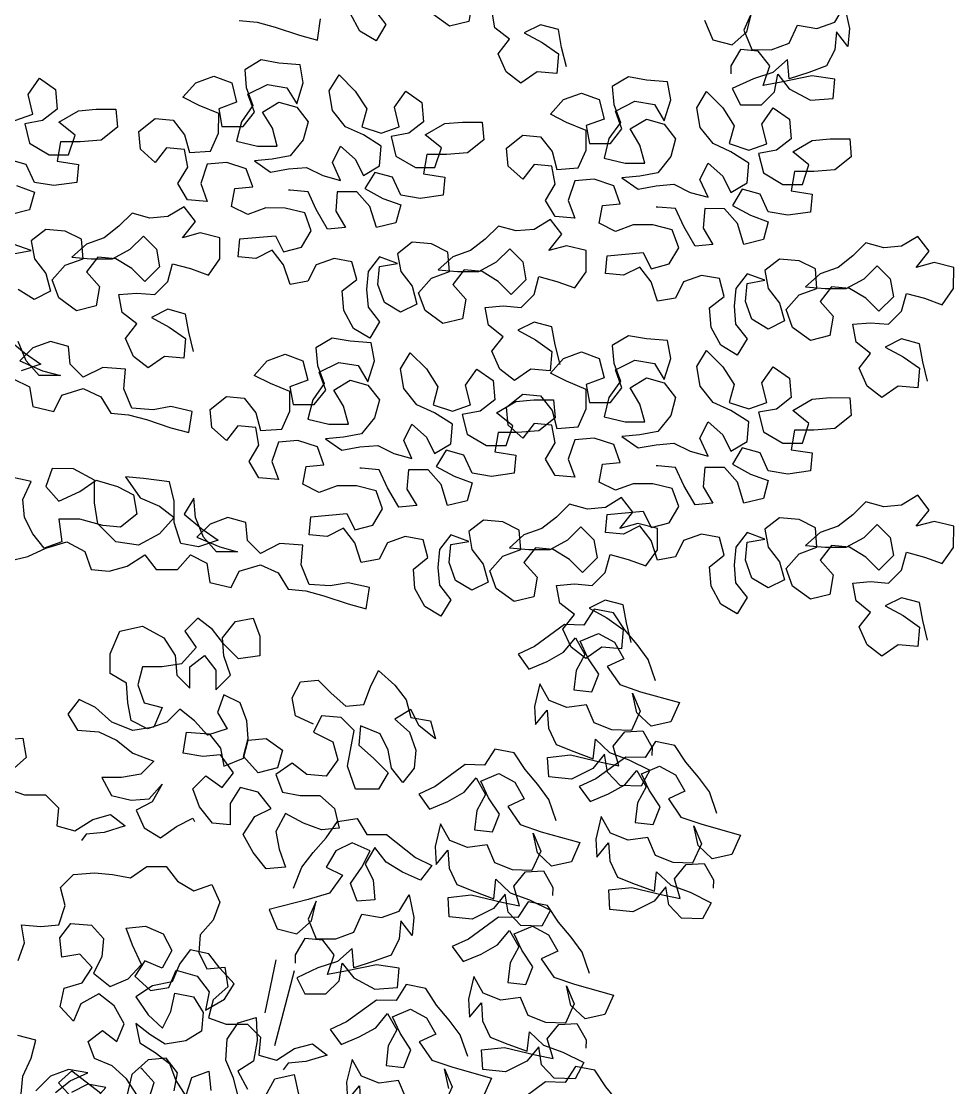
# Model space of a CAD drawing. Extents: x -624 to 3058, y 5313 to 11664.
# Drawn here: x 1288 to 3058, y 7099 to 9125 of the extents above; entities that cross this region are included whole.
import ezdxf

# ---------------------------------------------------------------- set-up
doc = ezdxf.new("R2010")
doc.units = 0
doc.header["$LTSCALE"] = 150
doc.layers.get('0').update_dxf_attribs({"linetype": 'CONTINUOUS'})

msp = doc.modelspace()

# ---------------------------------------------------------------- linework, layer by layer
at = {"color": 0}
for p, q in [((1750.5, 7241.6), (1771.3, 7342.1)), ((1805.7, 7321.5), (1768.1, 7178.9))]:
    msp.add_line(p, q, dxfattribs=at)
for points in [[(2143.9, 9161.9), (2137.7, 9124.9), (2100.6, 9115.6), (2066.6, 9140.4)], [(1958.5, 9146.6), (1980.1, 9118.8), (1961.5, 9087.9), (1930.7, 9106.5), (1912.2, 9140.5)], [(2322.9, 9038.2), (2313.7, 9075.3), (2307.5, 9109.3), (2273.6, 9118.5), (2242.7, 9103.1), (2276.6, 9084.6), (2307.5, 9062.9), (2304.4, 9025.8), (2267.3, 9029), (2236.4, 9007.4), (2208.6, 9029), (2193.2, 9063), (2214.9, 9090.8), (2187.1, 9112.5), (2180.9, 9146.4)], [(2585.3, 9126.9), (2600.8, 9089.8), (2637.8, 9080.5), (2665.6, 9105.2), (2674.9, 9142.2), (2659.5, 9108.3), (2674.9, 9071.2), (2711.9, 9071.1), (2745.9, 9083.5), (2761.4, 9117.4), (2798.5, 9111.2), (2832.5, 9123.5), (2851, 9154.4), (2860.3, 9111.2), (2857.1, 9077.2), (2835.5, 9105), (2832.4, 9071), (2816.9, 9040.2), (2783, 9027.8), (2745.9, 9015.5), (2742.8, 9052.6), (2715, 9027.9), (2677.9, 9015.6), (2637.7, 8997.1), (2653.2, 8966.2), (2693.3, 8966.1), (2718.1, 8990.8), (2724.3, 9024.8), (2745.9, 8997), (2786, 8975.3), (2829.2, 8978.4), (2832.4, 9015.4), (2789.1, 9021.6), (2730.4, 9009.3), (2696.4, 9003.2), (2708.8, 9040.3), (2687.2, 9068.1), (2653.3, 9071.2), (2634.7, 9040.3), (2634.7, 9024.9)], [(1701.6, 9126.4), (1735.6, 9123.3), (1769.5, 9114), (1815.9, 9098.5), (1849.8, 9089.2), (1856, 9129.4)], [(2310.6, 8473.3), (2301.4, 8510.4), (2295.2, 8544.4), (2261.3, 8553.7), (2230.4, 8538.2), (2264.3, 8519.7), (2295.2, 8498), (2292.1, 8461), (2255, 8464.1), (2224.1, 8442.5), (2196.3, 8464.1), (2180.9, 8498.1), (2202.6, 8525.9), (2174.8, 8547.6), (2168.6, 8581.6), (2202.6, 8584.6), (2236.6, 8581.5), (2261.3, 8606.2), (2270.6, 8640.2), (2304.6, 8630.9), (2338.6, 8618.5), (2360.2, 8649.3), (2360.2, 8689.5), (2323.2, 8698.8), (2289.2, 8689.6), (2313.9, 8720.4), (2292.3, 8748.2), (2261.4, 8729.7), (2227.5, 8726.7), (2193.5, 8736), (2168.7, 8711.3), (2140.9, 8689.7), (2106.9, 8677.4), (2079.1, 8652.7), (2116.2, 8649.6), (2156.3, 8649.5), (2190.3, 8668), (2215.1, 8692.7), (2239.8, 8668), (2245.9, 8634), (2218.1, 8606.2), (2193.4, 8631), (2162.5, 8649.5), (2128.5, 8652.6), (2106.9, 8624.9), (2131.6, 8597), (2125.4, 8560), (2088.3, 8550.7), (2054.3, 8575.5), (2042, 8609.5), (2066.7, 8637.2), (2100.7, 8649.6), (2097.7, 8686.6), (2066.8, 8702.1), (2029.7, 8705.2), (2001.9, 8683.6), (2008.1, 8649.7), (2029.7, 8621.8), (2038.9, 8587.8), (2008, 8572.4), (1977.1, 8591), (1964.8, 8625), (1967.9, 8659), (2001.9, 8665.1), (1967.9, 8677.5), (1946.3, 8649.7), (1943.2, 8615.7), (1946.2, 8581.8), (1967.8, 8553.9), (1949.3, 8523.1), (1918.4, 8541.6), (1899.9, 8575.6), (1896.8, 8612.7), (1924.6, 8634.3), (1915.4, 8668.3), (1881.4, 8674.5), (1847.4, 8662.2), (1832, 8631.3), (1798, 8625.1), (1785.7, 8662.2), (1764.1, 8690), (1733.2, 8674.6), (1699.2, 8677.7), (1702.3, 8711.7), (1770.3, 8717.8), (1785.7, 8686.9), (1819.7, 8696.2), (1838.2, 8727), (1825.9, 8761), (1788.8, 8770.3), (1751.8, 8770.4), (1717.8, 8758), (1686.9, 8773.5), (1693.1, 8807.5), (1727.1, 8810.5), (1714.8, 8844.5), (1677.7, 8856.9), (1640.6, 8853.9), (1628.3, 8816.8), (1640.6, 8782.8), (1603.5, 8785.9), (1585, 8816.9), (1603.6, 8847.7), (1597.4, 8881.7), (1563.5, 8884.8), (1541.8, 8857.1), (1514, 8881.8), (1511, 8915.8), (1541.9, 8940.5), (1575.9, 8937.3), (1597.5, 8909.5), (1606.7, 8875.5), (1646.9, 8878.6), (1662.3, 8912.5), (1662.4, 8949.6), (1625.3, 8965.1), (1594.4, 8980.6), (1619.2, 9008.3), (1653.2, 9020.7), (1687.1, 9008.3), (1696.4, 8971.2), (1662.4, 8958.9), (1668.5, 8924.9), (1708.7, 8924.9), (1730.3, 8952.6), (1718, 8986.6), (1755.1, 9005.1), (1792.1, 8998.9), (1810.7, 8968), (1823, 9008.2), (1816.9, 9042.1), (1776.7, 9045.3), (1742.8, 9051.5), (1711.9, 9033), (1714.9, 8999), (1727.2, 8965), (1705.6, 8934.1), (1696.3, 8897.1), (1736.4, 8887.8), (1773.5, 8887.7), (1764.3, 8921.7), (1745.8, 8952.6), (1776.7, 8971.1), (1810.6, 8961.8), (1832.2, 8934), (1822.9, 8900), (1798.2, 8869.2), (1764.2, 8863), (1730.2, 8860), (1761.1, 8838.3), (1795.1, 8844.5), (1829.1, 8847.5), (1860, 8832), (1893.9, 8822.7), (1878.5, 8856.7), (1894, 8887.6), (1921.8, 8862.9), (1937.2, 8832), (1968.1, 8850.5), (1971.2, 8887.5), (1937.2, 8909.2), (1903.3, 8924.7), (1878.6, 8955.6), (1872.5, 8992.7), (1891, 9023.5), (1921.9, 8992.6), (1943.5, 8958.6), (1934.2, 8924.7), (1971.2, 8912.3), (2005.2, 8924.6), (1996, 8961.7), (2017.6, 8992.5), (2048.5, 8970.9), (2051.6, 8933.8), (2023.7, 8912.2), (1989.8, 8906.1), (1999, 8869), (2036, 8847.3), (2073.1, 8847.3), (2085.5, 8884.4), (2054.6, 8909.1), (2091.7, 8930.7), (2125.7, 8933.7), (2162.8, 8933.7), (2165.8, 8899.7), (2134.9, 8875), (2094.8, 8872), (2057.7, 8872), (2051.5, 8835), (2091.6, 8828.7), (2088.5, 8794.8), (2045.3, 8788.6), (2008.2, 8794.8), (1992.8, 8828.8), (1958.8, 8838.1), (1940.2, 8807.3), (1974.2, 8788.7), (2008.2, 8776.3), (1998.9, 8742.3), (1961.8, 8733.1), (1949.5, 8773.3), (1924.8, 8801.1), (1887.7, 8801.1), (1884.6, 8764.1), (1903.1, 8733.2), (1869.1, 8730.1), (1847.5, 8767.2), (1832.1, 8801.2), (1798.1, 8804.3), (1795.1, 8804.3)], [(1275.5, 8936.6), (1309.5, 8948.9), (1300.3, 8986), (1321.9, 9016.8), (1352.8, 8995.2), (1355.9, 8958.1), (1328, 8936.5), (1294.1, 8930.4), (1303.3, 8893.3), (1340.3, 8871.6), (1377.4, 8871.6), (1389.8, 8908.7), (1358.9, 8933.4), (1396, 8955), (1430, 8958), (1467.1, 8958), (1470.1, 8924), (1439.2, 8899.3), (1399.1, 8896.3), (1362, 8896.3), (1355.8, 8859.3), (1395.9, 8853), (1392.8, 8819.1), (1349.6, 8812.9), (1312.5, 8819.1), (1297.1, 8853.1), (1263.1, 8862.4)], [(3008.5, 8441.2), (2999.3, 8478.3), (2993.2, 8512.3), (2959.2, 8521.6), (2928.3, 8506.2), (2962.2, 8487.6), (2993.1, 8466), (2990, 8428.9), (2952.9, 8432), (2922, 8410.4), (2894.2, 8432.1), (2878.8, 8466.1), (2900.5, 8493.8), (2872.7, 8515.5), (2866.5, 8549.5), (2900.5, 8552.5), (2934.5, 8549.4), (2959.2, 8574.1), (2968.5, 8608.1), (3002.5, 8598.8), (3036.5, 8586.4), (3058.1, 8617.3), (3058.2, 8657.4), (3021.1, 8666.7), (2987.1, 8657.5), (3011.9, 8688.4), (2990.3, 8716.2), (2959.3, 8697.7), (2925.4, 8694.6), (2891.4, 8703.9), (2866.7, 8679.2), (2838.8, 8657.6), (2804.8, 8645.3), (2777, 8620.6), (2814.1, 8617.5), (2854.2, 8617.5), (2888.2, 8636), (2913, 8660.6), (2937.7, 8635.9), (2943.8, 8601.9), (2916, 8574.2), (2891.3, 8598.9), (2860.4, 8617.4), (2826.4, 8620.6), (2804.8, 8592.8), (2829.5, 8565), (2823.3, 8527.9), (2786.2, 8518.7), (2752.2, 8543.4), (2739.9, 8577.4), (2764.7, 8605.2), (2798.6, 8617.5), (2795.6, 8654.6), (2764.7, 8670), (2727.6, 8673.2), (2699.8, 8651.6), (2706, 8617.6), (2727.6, 8589.8), (2736.8, 8555.8), (2705.9, 8540.4), (2675, 8558.9), (2662.7, 8592.9), (2665.8, 8626.9), (2699.8, 8633), (2665.8, 8645.4), (2644.2, 8617.6), (2641.1, 8583.7), (2644.1, 8549.7), (2665.7, 8521.9), (2647.2, 8491), (2616.3, 8509.6), (2597.8, 8543.6), (2594.7, 8580.6), (2622.6, 8602.2), (2613.3, 8636.2), (2579.3, 8642.4), (2545.4, 8630.1), (2529.9, 8599.2), (2495.9, 8593.1), (2483.6, 8630.1), (2462, 8658), (2431.1, 8642.6), (2397.1, 8645.7), (2400.2, 8679.6), (2468.2, 8685.8), (2483.6, 8654.9), (2517.6, 8664.1), (2536.1, 8695), (2523.8, 8729), (2486.8, 8738.3), (2449.7, 8738.3), (2415.7, 8726), (2384.8, 8741.4), (2391, 8775.4), (2425, 8778.5), (2412.7, 8812.5), (2375.6, 8824.9), (2338.6, 8821.8), (2326.2, 8784.7), (2338.5, 8750.8), (2301.4, 8753.9), (2282.9, 8784.8), (2301.5, 8815.7), (2295.3, 8849.6), (2261.4, 8852.8), (2239.7, 8825), (2211.9, 8849.7), (2208.9, 8883.7), (2239.8, 8908.4), (2273.8, 8905.3), (2295.4, 8877.4), (2304.6, 8843.5), (2344.8, 8846.5), (2360.2, 8880.5), (2360.3, 8917.5), (2323.2, 8933), (2292.3, 8948.5), (2317.1, 8976.3), (2351.1, 8988.6), (2385, 8976.2), (2394.3, 8939.1), (2360.3, 8926.8), (2366.4, 8892.8), (2406.6, 8892.8), (2428.2, 8920.6), (2415.9, 8954.6), (2453, 8973.1), (2490.1, 8966.8), (2508.6, 8935.9), (2521, 8976.1), (2514.8, 9010.1), (2474.7, 9013.2), (2440.7, 9019.4), (2409.8, 9000.9), (2412.8, 8966.9), (2425.2, 8932.9), (2403.5, 8902.1), (2394.2, 8865), (2434.4, 8855.7), (2471.4, 8855.7), (2462.2, 8889.6), (2443.7, 8920.6), (2474.6, 8939.1), (2508.6, 8929.8), (2530.2, 8901.9), (2520.9, 8868), (2496.1, 8837.1), (2462.1, 8831), (2428.2, 8827.9), (2459, 8806.2), (2493, 8812.4), (2527, 8815.5), (2557.9, 8800), (2591.8, 8790.7), (2576.4, 8824.7), (2591.9, 8855.5), (2619.7, 8830.8), (2635.1, 8799.9), (2666, 8818.4), (2669.1, 8855.5), (2635.2, 8877.1), (2601.2, 8892.6), (2576.5, 8923.5), (2570.4, 8960.6), (2588.9, 8991.5), (2619.8, 8960.6), (2641.4, 8926.6), (2632.1, 8892.6), (2669.1, 8880.2), (2703.1, 8892.5), (2693.9, 8929.6), (2715.6, 8960.5), (2746.4, 8938.8), (2749.5, 8901.7), (2721.7, 8880.1), (2687.7, 8874), (2696.9, 8836.9), (2734, 8815.3), (2771, 8815.2), (2783.4, 8852.3), (2752.5, 8877), (2789.6, 8898.6), (2823.6, 8901.7), (2860.7, 8901.6), (2863.7, 8867.7), (2832.8, 8843), (2792.7, 8839.9), (2755.6, 8840), (2749.4, 8802.9), (2789.5, 8796.7), (2786.4, 8762.7), (2743.2, 8756.6), (2706.1, 8762.8), (2690.7, 8796.8), (2656.7, 8806.1), (2638.2, 8775.2), (2672.1, 8756.6), (2706.1, 8744.2), (2696.8, 8710.3), (2659.7, 8701), (2647.4, 8741.2), (2622.7, 8769), (2585.6, 8769.1), (2582.5, 8732), (2601, 8701.1), (2567, 8698), (2545.5, 8735.1), (2530, 8769.1), (2496.1, 8772.2), (2493, 8772.2)], [(1278.5, 8813), (1312.5, 8800.6), (1303.2, 8766.6), (1266.1, 8757.4)], [(1614.9, 8497.6), (1605.7, 8534.7), (1599.5, 8568.7), (1565.6, 8578), (1534.7, 8562.6), (1568.6, 8544), (1599.5, 8522.3), (1596.4, 8485.3), (1559.3, 8488.4), (1528.4, 8466.8), (1500.6, 8488.4), (1485.2, 8522.4), (1506.9, 8550.2), (1479.1, 8571.9), (1472.9, 8605.9), (1506.9, 8608.9), (1540.9, 8605.8), (1565.6, 8630.5), (1574.9, 8664.5), (1608.9, 8655.2), (1642.9, 8642.8), (1664.5, 8673.6), (1664.6, 8713.8), (1627.5, 8723.1), (1593.5, 8713.9), (1618.2, 8744.7), (1596.6, 8772.5), (1565.7, 8754), (1531.8, 8751), (1497.8, 8760.3), (1473.1, 8735.6), (1445.2, 8714), (1411.2, 8701.7), (1383.4, 8677), (1420.5, 8673.9), (1460.6, 8673.8), (1494.6, 8692.3), (1519.4, 8717), (1544.1, 8692.3), (1550.2, 8658.3), (1522.4, 8630.5), (1497.7, 8655.3), (1466.8, 8673.8), (1432.8, 8676.9), (1411.2, 8649.2), (1435.9, 8621.3), (1429.7, 8584.3), (1392.6, 8575), (1358.6, 8599.8), (1346.3, 8633.8), (1371, 8661.5), (1405, 8673.9), (1402, 8710.9), (1371.1, 8726.4), (1334, 8729.5), (1306.2, 8707.9), (1312.4, 8674), (1334, 8646.1), (1343.2, 8612.1), (1312.3, 8596.7), (1281.4, 8615.3)], [(1272.2, 8683.3), (1306.2, 8689.4), (1272.2, 8701.8)], [(3008.5, 7949.6), (2999.3, 7986.7), (2993.2, 8020.7), (2959.2, 8030), (2928.3, 8014.6), (2962.2, 7996), (2993.1, 7974.4), (2990, 7937.3), (2952.9, 7940.4), (2922, 7918.8), (2894.2, 7940.5), (2878.8, 7974.5), (2900.5, 8002.2), (2872.7, 8023.9), (2866.5, 8057.9), (2900.5, 8060.9), (2934.5, 8057.8), (2959.2, 8082.5), (2968.5, 8116.5), (3002.5, 8107.2), (3036.5, 8094.8), (3058.1, 8125.7), (3058.2, 8165.8), (3021.1, 8175.1), (2987.1, 8165.9), (3011.9, 8196.7), (2990.3, 8224.6), (2959.3, 8206.1), (2925.4, 8203), (2891.4, 8212.3), (2866.7, 8187.6), (2838.8, 8166), (2804.8, 8153.7), (2777, 8129), (2814.1, 8125.9), (2854.2, 8125.8), (2888.2, 8144.3), (2913, 8169), (2937.7, 8144.3), (2943.8, 8110.3), (2916, 8082.5), (2891.3, 8107.3), (2860.4, 8125.8), (2826.4, 8129), (2804.8, 8101.2), (2829.5, 8073.4), (2823.3, 8036.3), (2786.2, 8027.1), (2752.2, 8051.8), (2739.9, 8085.8), (2764.7, 8113.6), (2798.6, 8125.9), (2795.6, 8163), (2764.7, 8178.4), (2727.6, 8181.6), (2699.8, 8160), (2706, 8126), (2727.6, 8098.2), (2736.8, 8064.2), (2705.9, 8048.8), (2675, 8067.3), (2662.7, 8101.3), (2665.8, 8135.3), (2699.8, 8141.4), (2665.8, 8153.8), (2644.2, 8126), (2641.1, 8092.1), (2644.1, 8058.1), (2665.7, 8030.3), (2647.2, 7999.4), (2616.3, 8017.9), (2597.8, 8051.9), (2594.7, 8089), (2622.6, 8110.6), (2613.3, 8144.6), (2579.3, 8150.8), (2545.4, 8138.5), (2529.9, 8107.6), (2495.9, 8101.5), (2483.6, 8138.5), (2462, 8166.4), (2431.1, 8150.9), (2397.1, 8154.1), (2400.2, 8188), (2468.2, 8194.2), (2483.6, 8163.3), (2517.6, 8172.5), (2536.1, 8203.4), (2523.8, 8237.4), (2486.8, 8246.7), (2449.7, 8246.7), (2415.7, 8234.4), (2384.8, 8249.8), (2391, 8283.8), (2425, 8286.9), (2412.7, 8320.9), (2375.6, 8333.2), (2338.6, 8330.2), (2326.2, 8293.1), (2338.5, 8259.1), (2301.4, 8262.3), (2282.9, 8293.2), (2301.5, 8324.1), (2295.3, 8358), (2261.4, 8361.2), (2239.7, 8333.4), (2211.9, 8358.1), (2208.9, 8392.1), (2239.8, 8416.8), (2273.8, 8413.7), (2295.4, 8385.8), (2304.6, 8351.8), (2344.8, 8354.9), (2360.2, 8388.9), (2360.3, 8425.9), (2323.2, 8441.4), (2292.3, 8456.9), (2317.1, 8484.7), (2351.1, 8497), (2385, 8484.6), (2394.3, 8447.5), (2360.3, 8435.2), (2366.4, 8401.2), (2406.6, 8401.2), (2428.2, 8429), (2415.9, 8463), (2453, 8481.5), (2490.1, 8475.2), (2508.6, 8444.3), (2521, 8484.5), (2514.8, 8518.5), (2474.7, 8521.6), (2440.7, 8527.8), (2409.8, 8509.3), (2412.8, 8475.3), (2425.2, 8441.3), (2403.5, 8410.4), (2394.2, 8373.4), (2434.4, 8364.1), (2471.4, 8364.1), (2462.2, 8398), (2443.7, 8428.9), (2474.6, 8447.5), (2508.6, 8438.2), (2530.2, 8410.3), (2520.9, 8376.4), (2496.1, 8345.5), (2462.1, 8339.3), (2428.2, 8336.3), (2459, 8314.6), (2493, 8320.8), (2527, 8323.8), (2557.9, 8308.4), (2591.8, 8299.1), (2576.4, 8333.1), (2591.9, 8363.9), (2619.7, 8339.2), (2635.1, 8308.3), (2666, 8326.8), (2669.1, 8363.9), (2635.2, 8385.5), (2601.2, 8401), (2576.5, 8431.9), (2570.4, 8469), (2588.9, 8499.9), (2619.8, 8468.9), (2641.4, 8434.9), (2632.1, 8401), (2669.1, 8388.6), (2703.1, 8400.9), (2693.9, 8438), (2715.6, 8468.9), (2746.4, 8447.2), (2749.5, 8410.1), (2721.7, 8388.5), (2687.7, 8382.4), (2696.9, 8345.3), (2734, 8323.7), (2771, 8323.6), (2783.4, 8360.7), (2752.5, 8385.4), (2789.6, 8407), (2823.6, 8410.1), (2860.7, 8410), (2863.7, 8376), (2832.8, 8351.4), (2792.7, 8348.3), (2755.6, 8348.3), (2749.4, 8311.3), (2789.5, 8305.1), (2786.4, 8271.1), (2743.2, 8265), (2706.1, 8271.2), (2690.7, 8305.2), (2656.7, 8314.5), (2638.2, 8283.6), (2672.1, 8265), (2706.1, 8252.6), (2696.8, 8218.7), (2659.7, 8209.4), (2647.4, 8249.6), (2622.7, 8277.4), (2585.6, 8277.5), (2582.5, 8240.4), (2601, 8209.5), (2567, 8206.4), (2545.5, 8243.5), (2530, 8277.5), (2496.1, 8280.6), (2493, 8280.6)], [(1259.9, 8523.1), (1293.8, 8495.3), (1324.7, 8473.6), (1287.6, 8461.3)], [(1272.2, 8445.9), (1303, 8430.4), (1309.2, 8393.3), (1349.3, 8384), (1364.8, 8414.9), (1405, 8427.2), (1438.9, 8411.7), (1457.5, 8380.8), (1491.4, 8377.7), (1525.4, 8368.4), (1571.7, 8352.9), (1605.7, 8343.6), (1611.9, 8383.8), (1571.8, 8393.1), (1537.8, 8386.9), (1497.6, 8390), (1482.2, 8427.1), (1485.3, 8464.2), (1442.1, 8467.3), (1405, 8448.8), (1380.3, 8473.6), (1377.3, 8507.5), (1343.3, 8516.8), (1309.3, 8504.5), (1284.6, 8479.8), (1327.8, 8461.2), (1361.8, 8452), (1321.6, 8452), (1296.9, 8479.8), (1281.5, 8516.9)], [(2445.9, 7945.3), (2436.7, 7982.3), (2430.5, 8016.3), (2396.6, 8025.6), (2365.7, 8010.2), (2399.6, 7991.6), (2430.5, 7970), (2427.4, 7932.9), (2390.3, 7936), (2359.4, 7914.5), (2331.6, 7936.1), (2316.2, 7970.1), (2337.8, 7997.9), (2310.1, 8019.5), (2303.9, 8053.5), (2337.9, 8056.6), (2371.9, 8053.4), (2396.6, 8078.1), (2405.9, 8112.1), (2439.9, 8102.8), (2473.8, 8090.4), (2495.5, 8121.3), (2495.5, 8161.5), (2458.5, 8170.8), (2424.5, 8161.5), (2449.2, 8192.4), (2427.6, 8220.2), (2396.7, 8201.7), (2362.7, 8198.6), (2328.8, 8207.9), (2304, 8183.3), (2276.2, 8161.7), (2242.2, 8149.3), (2214.4, 8124.6), (2251.5, 8121.5), (2291.6, 8121.5), (2325.6, 8140), (2350.3, 8164.7), (2375, 8139.9), (2381.2, 8106), (2353.4, 8078.2), (2328.7, 8102.9), (2297.8, 8121.5), (2263.8, 8124.6), (2242.2, 8096.8), (2266.9, 8069), (2260.6, 8031.9), (2223.6, 8022.7), (2189.6, 8047.4), (2177.3, 8081.4), (2202, 8109.2), (2236, 8121.5), (2233, 8158.6), (2202.1, 8174.1), (2165, 8177.2), (2137.2, 8155.6), (2143.3, 8121.6), (2164.9, 8093.8), (2174.2, 8059.8), (2143.3, 8044.4), (2112.4, 8063), (2100.1, 8096.9), (2103.2, 8130.9), (2137.2, 8137.1), (2103.2, 8149.5), (2081.6, 8121.7), (2078.4, 8087.7), (2081.5, 8053.7), (2103.1, 8025.9), (2084.5, 7995), (2053.7, 8013.6), (2035.2, 8047.6), (2032.1, 8084.6), (2059.9, 8106.2), (2050.7, 8140.2), (2016.7, 8146.4), (1982.7, 8134.1), (1967.3, 8103.2), (1933.3, 8097.1), (1920.9, 8134.2), (1899.3, 8162), (1868.4, 8146.6), (1834.5, 8149.7), (1837.6, 8183.7), (1905.6, 8189.8), (1921, 8158.9), (1955, 8168.1), (1973.5, 8199), (1961.2, 8233), (1924.1, 8242.3), (1887.1, 8242.3), (1853.1, 8230), (1822.2, 8245.5), (1828.4, 8279.4), (1862.4, 8282.5), (1850.1, 8316.5), (1813, 8328.9), (1775.9, 8325.8), (1763.5, 8288.8), (1775.9, 8254.8), (1738.8, 8257.9), (1720.3, 8288.8), (1738.9, 8319.7), (1732.7, 8353.7), (1698.7, 8356.8), (1677.1, 8329), (1649.3, 8353.7), (1646.3, 8387.7), (1677.2, 8412.4), (1711.1, 8409.3), (1732.7, 8381.5), (1742, 8347.5), (1782.1, 8350.5), (1797.6, 8384.5), (1797.6, 8421.6), (1760.6, 8437), (1729.7, 8452.5), (1754.5, 8480.3), (1788.4, 8492.6), (1822.4, 8480.2), (1831.6, 8443.2), (1797.7, 8430.8), (1803.8, 8396.9), (1844, 8396.8), (1865.6, 8424.6), (1853.3, 8458.6), (1890.4, 8477.1), (1927.4, 8470.9), (1945.9, 8440), (1958.3, 8480.1), (1952.2, 8514.1), (1912, 8517.2), (1878.1, 8523.4), (1847.1, 8504.9), (1850.2, 8470.9), (1862.5, 8437), (1840.9, 8406.1), (1831.6, 8369), (1871.7, 8359.7), (1908.8, 8359.7), (1899.6, 8393.7), (1881.1, 8424.6), (1912, 8443.1), (1945.9, 8433.8), (1967.5, 8406), (1958.2, 8372), (1933.5, 8341.1), (1899.5, 8335), (1865.5, 8331.9), (1896.4, 8310.3), (1930.4, 8316.4), (1964.4, 8319.5), (1995.2, 8304), (2029.2, 8294.7), (2013.8, 8328.7), (2029.3, 8359.6), (2057, 8334.8), (2072.5, 8303.9), (2103.4, 8322.4), (2106.5, 8359.5), (2072.5, 8381.2), (2038.6, 8396.6), (2013.9, 8427.5), (2007.7, 8464.6), (2026.3, 8495.5), (2057.2, 8464.6), (2078.8, 8430.6), (2069.5, 8396.6), (2106.5, 8384.2), (2140.5, 8396.5), (2131.3, 8433.6), (2152.9, 8464.5), (2183.8, 8442.8), (2186.9, 8405.8), (2159, 8384.2), (2125, 8378), (2134.3, 8340.9), (2171.3, 8319.3), (2208.4, 8319.3), (2220.8, 8356.3), (2189.9, 8381.1), (2227, 8402.6), (2261, 8405.7), (2298.1, 8405.7), (2301.1, 8371.7), (2270.2, 8347), (2230, 8343.9), (2193, 8344), (2186.8, 8306.9), (2226.9, 8300.7), (2223.8, 8266.7), (2180.5, 8260.6), (2143.5, 8266.8), (2128.1, 8300.8), (2094.1, 8310.1), (2075.5, 8279.2), (2109.5, 8260.7), (2143.5, 8248.3), (2134.2, 8214.3), (2097.1, 8205.1), (2084.8, 8245.2), (2060.1, 8273.1), (2023, 8273.1), (2019.9, 8236), (2038.4, 8205.1), (2004.4, 8202.1), (1982.8, 8239.1), (1967.4, 8273.1), (1933.4, 8276.3), (1930.3, 8276.3)], [(1262.9, 8099.3), (1299.9, 8108.5), (1333.9, 8123.9), (1374.1, 8136.2), (1408.1, 8117.7), (1420.4, 8083.7), (1454.4, 8080.6), (1488.4, 8089.8), (1522.4, 8111.4), (1543.9, 8083.6), (1584.1, 8083.5), (1608.8, 8111.3), (1639.7, 8095.8), (1645.9, 8058.8), (1686, 8049.5), (1701.5, 8080.3), (1741.7, 8092.6), (1775.6, 8077.2), (1794.1, 8046.3), (1828.1, 8043.1), (1862.1, 8033.8), (1908.4, 8018.4), (1942.4, 8009.1), (1948.6, 8049.2), (1908.4, 8058.5), (1874.4, 8052.4), (1834.3, 8055.5), (1818.9, 8092.6), (1822, 8129.6), (1778.8, 8132.8), (1741.7, 8114.3), (1717, 8139), (1713.9, 8173), (1680, 8182.3), (1646, 8170), (1621.2, 8145.3), (1664.5, 8126.7), (1698.4, 8117.4), (1658.3, 8117.4), (1633.6, 8145.3), (1618.2, 8182.3), (1615.1, 8219.4), (1596.6, 8188.5), (1630.5, 8160.7), (1661.4, 8139.1), (1624.3, 8126.7), (1590.3, 8132.9), (1578, 8173.1), (1578, 8213.3), (1568.8, 8250.3), (1519.4, 8256.6), (1485.4, 8259.7), (1513.2, 8219.5), (1550.2, 8204), (1578, 8182.4), (1550.2, 8151.5), (1510, 8129.9), (1466.8, 8136.1), (1432.8, 8170.2), (1426.7, 8210.3), (1426.7, 8253.6), (1386.6, 8275.2), (1346.4, 8275.3), (1334, 8241.3), (1358.7, 8213.5), (1398.9, 8232), (1429.8, 8253.6), (1470, 8241.2), (1500.8, 8225.7), (1507, 8188.6), (1476.1, 8163.9), (1442.1, 8167.1), (1398.9, 8179.5), (1358.7, 8179.5), (1364.8, 8136.2), (1330.8, 8123.9), (1309.2, 8151.7), (1293.8, 8182.6), (1290.8, 8216.6), (1306.2, 8250.6), (1266.1, 8259.9)], [(2492.1, 7872.3), (2477.8, 7912.9), (2457, 7941.3), (2433.1, 7969.8), (2412.3, 8001.3), (2375.5, 8008.5), (2356, 7978.2), (2319, 7979.2), (2262.2, 7937.6), (2230.9, 7923), (2251.7, 7894.6), (2286.1, 7909.1), (2317.5, 7926.8), (2339.9, 7953.9), (2357.5, 7922.5), (2341.2, 7892.1), (2337.1, 7855.1), (2371, 7851.1), (2384.3, 7884.7), (2363.5, 7916.2), (2349, 7947.5), (2383.4, 7962), (2413.8, 7945.6), (2431.5, 7914.2), (2400.2, 7899.7), (2423.9, 7865), (2463.7, 7851.5), (2537.3, 7830.9), (2520.8, 7794.3), (2483.4, 7786), (2456.4, 7811.5), (2448.2, 7848.9), (2462.6, 7814.5), (2446.1, 7777.8), (2409.1, 7778.9), (2375.5, 7792.2), (2361, 7826.6), (2323.8, 7821.5), (2290.1, 7834.8), (2272.5, 7866.2), (2262, 7823.3), (2264.1, 7789.2), (2286.5, 7816.4), (2288.6, 7782.3), (2303.2, 7751), (2336.8, 7737.7), (2373.5, 7724.3), (2377.7, 7761.3), (2404.7, 7735.8), (2441.4, 7722.3), (2481.1, 7702.7), (2464.7, 7672.2), (2424.6, 7673.4), (2400.6, 7698.8), (2395.4, 7732.9), (2373, 7705.8), (2332.2, 7685.3), (2289.1, 7689.6), (2287.1, 7726.8), (2330.5, 7731.7), (2388.8, 7717.7), (2422.6, 7710.5), (2411.3, 7747.9), (2433.7, 7775.1), (2467.7, 7777.2), (2485.4, 7745.8), (2484.9, 7730.4)], [(1842.2, 7790.1), (1808.3, 7805.6), (1802.1, 7839.6), (1817.6, 7870.5), (1851.6, 7873.5), (1876.3, 7848.8), (1904, 7824.1), (1938, 7827.1), (1950.4, 7861.1), (1965.9, 7892), (1996.7, 7864.1), (2018.3, 7836.3), (2027.6, 7802.3), (2064.6, 7796.1), (2073.9, 7762.1), (2043, 7786.9), (2027.6, 7817.8), (1996.7, 7799.3), (2024.5, 7774.5), (2036.8, 7740.5), (2033.7, 7706.6), (2012, 7678.8), (1990.4, 7706.6), (1984.3, 7740.6), (1968.9, 7771.5), (1931.8, 7787), (1928.7, 7749.9), (1956.5, 7725.2), (1984.2, 7697.3), (1965.7, 7666.5), (1922.4, 7666.5), (1907, 7709.8), (1919.4, 7777.7), (1894.7, 7802.4), (1857.7, 7805.6), (1842.2, 7774.7), (1879.3, 7756.1), (1888.5, 7722.1), (1866.8, 7691.3), (1829.8, 7694.4), (1802, 7716), (1771.1, 7694.4), (1783.4, 7660.5), (1817.4, 7654.2), (1854.5, 7654.2), (1882.2, 7629.5), (1891.5, 7592.4), (1857.5, 7589.3), (1823.5, 7601.7), (1789.6, 7620.3), (1771, 7586.3), (1777.1, 7552.3), (1789.5, 7518.3), (1752.4, 7515.3), (1727.7, 7546.2), (1709.2, 7580.2), (1730.9, 7614.2), (1761.8, 7629.6), (1737.1, 7660.5), (1703.1, 7669.8), (1684.5, 7638.9), (1684.5, 7598.8), (1650.5, 7601.9), (1625.8, 7632.8), (1613.5, 7666.8), (1638.3, 7691.5), (1669.1, 7669.8), (1690.8, 7697.6), (1666.1, 7731.6), (1632.1, 7728.5), (1595.1, 7734.8), (1601.3, 7774.9), (1644.5, 7771.8), (1666.1, 7744), (1672.3, 7710), (1709.3, 7725.4), (1718.6, 7759.4), (1752.6, 7762.4), (1783.5, 7740.8), (1774.2, 7706.8), (1737.1, 7697.6), (1709.3, 7728.5), (1718.6, 7762.4), (1715.6, 7796.4), (1703.3, 7830.4), (1672.4, 7845.9), (1660, 7811.9), (1678.5, 7781), (1641.4, 7768.7), (1616.7, 7796.5), (1588.9, 7818.2), (1564.2, 7793.5), (1527.1, 7781.2), (1496.3, 7796.6), (1490.1, 7830.6), (1487.1, 7867.7), (1456.2, 7886.3), (1456.2, 7923.3), (1474.8, 7966.5), (1518, 7975.8), (1558.2, 7954.1), (1579.8, 7920.1), (1582.8, 7883), (1607.5, 7858.3), (1607.6, 7898.5), (1635.4, 7920.1), (1657, 7892.2), (1656.9, 7855.2), (1684.8, 7883), (1672.4, 7920), (1669.4, 7954), (1694.1, 7984.9), (1728.1, 7991), (1740.4, 7957), (1740.4, 7920), (1700.2, 7913.8), (1672.5, 7941.7), (1650.9, 7969.5), (1623.1, 7991.1), (1598.4, 7966.4), (1619.9, 7935.5), (1592.1, 7904.7), (1555, 7898.5), (1518, 7898.5), (1508.7, 7864.6), (1521, 7830.6), (1555, 7821.3), (1539.5, 7784.2), (1499.3, 7778.1), (1459.2, 7793.6), (1428.3, 7821.4), (1397.4, 7836.9), (1375.8, 7809.1), (1394.3, 7778.2), (1434.5, 7775.1), (1468.4, 7759.6), (1499.3, 7734.8), (1539.4, 7719.4), (1514.7, 7694.7), (1477.6, 7688.5), (1440.6, 7688.6), (1459.1, 7654.6), (1496.1, 7645.3), (1530.1, 7648.3), (1554.8, 7676.1), (1536.3, 7642.1), (1505.4, 7626.7), (1520.8, 7592.7), (1551.7, 7574.2), (1582.6, 7595.8), (1613.5, 7611.2), (1616.6, 7605)], [(1256.6, 7760.5), (1290.6, 7763.6), (1296.7, 7726.5), (1268.9, 7701.8)], [(2303.4, 7606.4), (2289.1, 7647), (2268.3, 7675.4), (2244.4, 7703.9), (2223.6, 7735.4), (2186.7, 7742.6), (2167.3, 7712.3), (2130.3, 7713.3), (2073.5, 7671.7), (2042.2, 7657.1), (2063, 7628.7), (2097.4, 7643.2), (2128.8, 7660.8), (2151.2, 7688), (2168.8, 7656.6), (2152.5, 7626.2), (2148.4, 7589.2), (2182.2, 7585.1), (2195.6, 7618.7), (2174.8, 7650.2), (2160.3, 7681.6), (2194.7, 7696), (2225.1, 7679.7), (2242.8, 7648.3), (2211.4, 7633.7), (2235.2, 7599.1), (2275, 7585.6), (2348.5, 7564.9), (2332.1, 7528.3), (2294.7, 7520.1), (2267.6, 7545.6), (2259.4, 7582.9), (2273.9, 7548.5), (2257.4, 7511.9), (2220.4, 7513), (2186.7, 7526.3), (2172.3, 7560.7), (2135.1, 7555.6), (2101.4, 7568.9), (2083.8, 7600.3), (2073.3, 7557.3), (2075.4, 7523.3), (2097.8, 7550.5), (2099.9, 7516.4), (2114.5, 7485.1), (2148.1, 7471.8), (2184.8, 7458.4), (2189, 7495.3), (2216, 7469.8), (2252.7, 7456.4), (2292.4, 7436.7), (2276, 7406.3), (2235.9, 7407.5), (2211.9, 7432.9), (2206.7, 7467), (2184.3, 7439.8), (2143.5, 7419.4), (2100.4, 7423.7), (2098.4, 7460.8), (2141.8, 7465.8), (2200.1, 7451.7), (2233.9, 7444.6), (2222.6, 7482), (2245, 7509.2), (2279, 7511.3), (2296.7, 7479.9), (2296.2, 7464.4)], [(2608.5, 7620.5), (2594.2, 7661.1), (2573.4, 7689.5), (2549.4, 7718), (2528.7, 7749.5), (2491.8, 7756.7), (2472.4, 7726.3), (2435.4, 7727.4), (2378.6, 7685.8), (2347.2, 7671.2), (2368.1, 7642.8), (2402.5, 7657.3), (2433.9, 7674.9), (2456.3, 7702.1), (2473.9, 7670.7), (2457.6, 7640.2), (2453.5, 7603.3), (2487.3, 7599.2), (2500.7, 7632.8), (2479.9, 7664.3), (2465.4, 7695.6), (2499.8, 7710.1), (2530.2, 7693.8), (2547.9, 7662.4), (2516.5, 7647.8), (2540.3, 7613.2), (2580.1, 7599.7), (2653.6, 7579), (2637.1, 7542.4), (2599.8, 7534.2), (2572.7, 7559.7), (2564.5, 7597), (2579, 7562.6), (2562.5, 7526), (2525.5, 7527), (2491.8, 7540.4), (2477.4, 7574.8), (2440.1, 7569.7), (2406.5, 7583), (2388.9, 7614.4), (2378.4, 7571.4), (2380.5, 7537.4), (2402.9, 7564.5), (2405, 7530.5), (2419.6, 7499.2), (2453.2, 7485.8), (2489.9, 7472.4), (2494.1, 7509.4), (2521.1, 7483.9), (2557.8, 7470.5), (2597.4, 7450.8), (2581.1, 7420.4), (2541, 7421.5), (2517, 7446.9), (2511.8, 7481.1), (2489.4, 7453.9), (2448.6, 7433.4), (2405.5, 7437.8), (2403.4, 7474.9), (2446.9, 7479.8), (2505.2, 7465.8), (2539, 7458.7), (2527.7, 7496.1), (2550.1, 7523.3), (2584.1, 7525.4), (2601.8, 7494), (2601.3, 7478.5)], [(1259.6, 7667.8), (1293.6, 7655.4), (1333.7, 7655.4), (1358.4, 7630.7), (1355.3, 7596.7), (1389.3, 7587.4), (1423.3, 7609), (1457.2, 7618.2), (1485, 7596.6), (1444.9, 7584.3), (1410.9, 7581.2), (1401.6, 7568.8)], [(1804.6, 7478.2), (1820.1, 7518.4), (1841.8, 7546.2), (1866.5, 7573.9), (1888.1, 7604.8), (1925.2, 7611), (1943.7, 7580), (1980.8, 7580), (2036.4, 7536.7), (2067.2, 7521.2), (2045.6, 7493.5), (2011.6, 7508.9), (1980.7, 7527.5), (1959.1, 7555.3), (1940.6, 7524.4), (1956, 7493.5), (1959.1, 7456.5), (1925.1, 7453.4), (1912.7, 7487.4), (1934.4, 7518.3), (1949.9, 7549.1), (1915.9, 7564.6), (1885, 7549.2), (1866.4, 7518.3), (1897.3, 7502.9), (1872.6, 7468.9), (1832.4, 7456.6), (1758.2, 7438.1), (1773.7, 7401), (1810.7, 7391.7), (1838.5, 7416.4), (1847.8, 7453.5), (1832.4, 7419.5), (1847.8, 7382.4), (1884.8, 7382.4), (1918.8, 7394.7), (1934.3, 7428.7), (1971.4, 7422.5), (2005.4, 7434.8), (2023.9, 7465.7), (2033.2, 7422.4), (2030, 7388.4), (2008.4, 7416.3), (2005.3, 7382.3), (1989.8, 7351.4), (1955.9, 7339.1), (1918.8, 7326.8), (1915.7, 7363.8), (1887.9, 7339.1), (1850.8, 7326.8), (1810.6, 7308.3), (1826.1, 7277.4), (1866.2, 7277.4), (1891, 7302.1), (1897.2, 7336.1), (1918.8, 7308.2), (1958.9, 7286.6), (2002.1, 7289.6), (2005.3, 7326.7), (1962, 7332.9), (1903.3, 7320.6), (1869.3, 7314.5), (1881.7, 7351.5), (1860.1, 7379.3), (1826.2, 7382.5), (1807.6, 7351.6), (1807.6, 7336.1)], [(1281.5, 7340.8), (1293.9, 7374.8), (1287.7, 7408.7), (1324.8, 7405.6), (1358.8, 7408.7), (1371.1, 7445.7), (1361.9, 7479.7), (1386.6, 7504.4), (1426.8, 7507.5), (1460.8, 7504.4), (1494.8, 7498.1), (1525.7, 7519.7), (1562.7, 7519.7), (1584.3, 7491.9), (1615.2, 7473.3), (1649.2, 7485.6), (1664.6, 7451.7), (1652.2, 7417.7), (1627.5, 7389.9), (1624.4, 7355.9), (1639.8, 7325), (1673.8, 7328.1), (1679.9, 7291), (1652.1, 7266.3), (1642.8, 7232.3), (1676.8, 7220), (1716.9, 7219.9), (1741.6, 7195.2), (1738.5, 7161.2), (1772.5, 7151.9), (1806.5, 7173.5), (1840.4, 7182.7), (1868.2, 7161.1), (1828.1, 7148.8), (1794.1, 7145.7), (1784.8, 7133.4)], [(2366.8, 7316.5), (2352.5, 7357.1), (2331.7, 7385.5), (2307.8, 7414), (2287, 7445.5), (2250.2, 7452.7), (2230.8, 7422.4), (2193.7, 7423.5), (2136.9, 7381.8), (2105.6, 7367.3), (2126.4, 7338.8), (2160.8, 7353.3), (2192.2, 7371), (2214.6, 7398.1), (2232.3, 7366.7), (2215.9, 7336.3), (2211.8, 7299.3), (2245.7, 7295.3), (2259, 7328.9), (2238.3, 7360.4), (2223.7, 7391.7), (2258.1, 7406.2), (2288.5, 7389.8), (2306.2, 7358.4), (2274.9, 7343.9), (2298.6, 7309.2), (2338.4, 7295.7), (2412, 7275.1), (2395.5, 7238.5), (2358.2, 7230.3), (2331.1, 7255.7), (2322.9, 7293.1), (2337.3, 7258.7), (2320.8, 7222), (2283.8, 7223.1), (2250.2, 7236.4), (2235.7, 7270.8), (2198.5, 7265.7), (2164.9, 7279), (2147.2, 7310.4), (2136.7, 7267.5), (2138.8, 7233.4), (2161.2, 7260.6), (2163.4, 7226.5), (2177.9, 7195.2), (2211.5, 7181.9), (2248.2, 7168.5), (2252.4, 7205.5), (2279.5, 7180), (2316.2, 7166.6), (2355.8, 7146.9), (2339.5, 7116.4), (2299.3, 7117.6), (2275.3, 7143), (2270.1, 7177.1), (2247.7, 7150), (2206.9, 7129.5), (2163.8, 7133.8), (2161.8, 7171), (2205.2, 7175.9), (2263.5, 7161.9), (2297.3, 7154.7), (2286, 7192.1), (2308.4, 7219.3), (2342.4, 7221.4), (2360.1, 7190), (2359.7, 7174.6)], [(1508.1, 7083.9), (1487.1, 7115.9), (1459.9, 7141), (1426.6, 7155), (1414.3, 7187.3), (1441.9, 7208), (1469, 7187.3), (1483, 7220.6), (1464.1, 7254.8), (1434.8, 7277.7), (1400.6, 7258.9), (1386.6, 7225.5), (1361.4, 7252.9), (1368.8, 7288.2), (1403.4, 7298.3), (1421.9, 7327.5), (1399, 7352.8), (1364.3, 7347), (1360.6, 7384.1), (1381.4, 7411.1), (1420.8, 7408.3), (1443.7, 7383), (1440.7, 7347.9), (1424.5, 7316.7), (1456.1, 7291.7), (1490.5, 7306.2), (1515.6, 7333.4), (1498.9, 7369.9), (1486.7, 7402.2), (1523.7, 7405.9), (1557, 7391.9), (1573.6, 7359.8), (1555.3, 7326.2), (1521.9, 7340.2), (1503.4, 7311.1), (1532.9, 7283.8), (1567.7, 7289.6), (1581.6, 7322.9), (1621.4, 7311.4), (1644.5, 7281.7), (1637.1, 7246.4), (1673.5, 7267.6), (1692, 7296.7), (1664.6, 7326.2), (1643.8, 7353.8), (1608.5, 7361.1), (1587.7, 7334.1), (1573.8, 7300.7), (1536.9, 7292.7), (1505, 7271.8), (1528.2, 7237.7), (1555.4, 7212.6), (1571.7, 7243.8), (1579, 7279.1), (1614.3, 7271.8), (1633, 7241.9), (1630, 7206.8), (1600.1, 7188.1), (1561, 7182.2), (1531.9, 7200.7), (1504.8, 7221.5), (1512.8, 7184.6), (1542, 7166.1), (1569, 7145.3), (1581.3, 7113), (1599.9, 7083.2), (1611.6, 7118.6), (1643.9, 7130.8), (1647.6, 7093.8)], [(2135.3, 7158.9), (2121, 7199.5), (2100.2, 7227.9), (2076.3, 7256.4), (2055.5, 7287.9), (2018.7, 7295.1), (1999.3, 7264.8), (1962.2, 7265.8), (1905.4, 7224.2), (1874.1, 7209.6), (1894.9, 7181.2), (1929.3, 7195.7), (1960.7, 7213.3), (1983.1, 7240.5), (2000.8, 7209.1), (1984.4, 7178.6), (1980.3, 7141.7), (2014.2, 7137.6), (2027.5, 7171.2), (2006.8, 7202.7), (1992.2, 7234), (2026.6, 7248.5), (2057, 7232.2), (2074.7, 7200.8), (2043.4, 7186.2), (2067.1, 7151.6), (2106.9, 7138.1), (2180.5, 7117.4), (2164, 7080.8)], [(1700.7, 7078.5), (1690.4, 7117.4), (1675.9, 7151.8), (1678.7, 7191.3), (1699.3, 7222.7), (1733.9, 7232.8), (1735.6, 7189.1), (1728.4, 7149.5), (1698.6, 7130.8), (1717.4, 7096.6)], [(1287.4, 7087.5), (1290.5, 7121.5), (1306, 7155.4), (1315.3, 7189.4), (1281.3, 7198.7)], [(1577.8, 7093.4), (1584, 7127.4), (1562.4, 7155.2), (1528.4, 7152.1), (1497.5, 7124.4), (1488.2, 7084.2)], [(2018.7, 7078.8), (2004.2, 7113.2), (1967, 7108.1), (1933.4, 7121.4), (1915.7, 7152.8), (1905.2, 7109.8), (1907.3, 7075.8), (1929.7, 7102.9), (1931.9, 7068.9)], [(1352.3, 7090.5), (1380.1, 7112.1), (1414.1, 7127.5), (1377, 7133.7), (1343.1, 7121.4), (1315.2, 7093.6)], [(1381.3, 7083.2), (1358.5, 7108.5), (1383.8, 7131.4), (1437.9, 7089.8)], [(1528.2, 7073.8), (1539.9, 7109.2), (1517, 7134.5), (1514.7, 7136.6)], [(2099.6, 7098.1), (2091.4, 7135.4), (2105.8, 7101), (2089.3, 7064.4)], [(2421.2, 7072.6), (2397.3, 7101.1), (2376.6, 7132.6), (2339.7, 7139.9), (2320.3, 7109.5), (2283.2, 7110.6), (2226.4, 7068.9)], [(1750.8, 7082.6), (1769.1, 7116.2), (1806, 7124.2), (1814, 7087.3)], [(1423.3, 7071.9), (1448.1, 7099.7), (1414.1, 7105.9), (1383.2, 7090.5)]]:
    msp.add_lwpolyline(points, dxfattribs=at)

doc.saveas('drawing.dxf')
